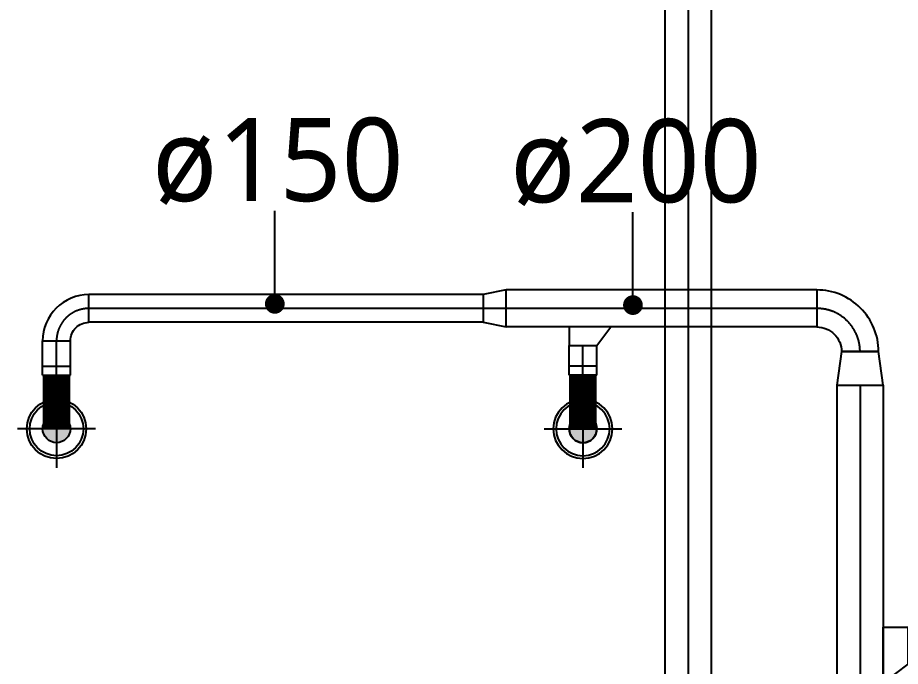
# Model space of a CAD drawing. Header units: millimetres. Extents: x 61566 to 667441, y 0 to 118800.
# Drawn here: x 439415 to 444185, y 58138 to 61644 of the extents above; entities that cross this region are included whole.
import ezdxf

# ---------------------------------------------------------------- set-up
doc = ezdxf.new("R2010")
doc.units = ezdxf.units.MM
doc.header["$LTSCALE"] = 200
doc.linetypes.add('CENTER', pattern=[50.8, 31.75, -6.35, 6.35, -6.35])
for name, color, linetype in [('DUCT', 7, 'Continuous'), ('TEXT', 3, 'Continuous'), ('환기(RA)', 2, 'Continuous'), ('환기(SA)', 3, 'Continuous')]:
    doc.layers.add(name, color=color, linetype=linetype)
doc.styles.add('LG전자', font='malgun.ttf')

# ---------------------------------------------------------------- blocks, each defined once
blk = doc.blocks.new('A$C40B63A93')
at = {"color": 1}
for p, q in [((210, 420), (210, 0)), ((420, 210), (0, 210))]:
    blk.add_line(p, q, dxfattribs=at)
at = {"color": 0}
for radius in [160, 145, 75]:
    blk.add_circle((210, 210), radius, dxfattribs=at)
blk = doc.blocks.new('레듀서1')
at = {"layer": '환기(SA)', "color": 0}
blk.add_lwpolyline([(-23.3, 122.8), (176.7, 122.8), (151.7, 0), (1.7, 0)], close=True, dxfattribs=at)
blk = doc.blocks.new('ELBOW_90_150')
at = {"layer": 'DUCT', "color": 0}
blk.add_lwpolyline([(175, 250, 0.414214), (-75, 0), (75, 0, -0.414214), (175, 100), (175, 250)], format="xyb", dxfattribs=at)
at = {"layer": 'DUCT', "color": 1, "linetype": 'CENTER'}
blk.add_arc((175, 0), 175, 90, 180, dxfattribs=at)
blk = doc.blocks.new('레듀서2')
at = {"layer": '환기(RA)', "color": 0}
blk.add_lwpolyline([(181.7, 225), (0, 250), (0, 0), (181.7, 25)], close=True, dxfattribs=at)

msp = doc.modelspace()

# ---------------------------------------------------------------- hatches: boundary and pattern name
at = {"layer": '환기(SA)'}
h = msp.add_hatch(color=256, dxfattribs=at)
edge = h.paths.add_edge_path()
edge.add_arc((439624.7, 59421.7), 75, 0, 360)
h = msp.add_hatch(color=256, dxfattribs=at)
edge = h.paths.add_edge_path()
edge.add_arc((442469.9, 59421.7), 75, -180, 180, ccw=False)

# ---------------------------------------------------------------- linework, layer by layer
at = {"layer": 'TEXT', "color": 1}
for p, q in [((440804.5, 60097), (440804.5, 60599.9, 0)), ((442740.1, 60090.4), (442740.1, 60593.3, 0))]:
    msp.add_line(p, q, dxfattribs=at)
at = {"layer": 'TEXT', "color": 1, "const_width": 53.3}
for points in [[(440831.2, 60097, 1), (440777.8, 60097, 1)], [(442766.8, 60090.4, 1), (442713.5, 60090.4, 1)]]:
    msp.add_lwpolyline(points, format="xyb", close=True, dxfattribs=at)
at = {"layer": '환기(RA)'}
for p, q in [((442914.8, 57439), (442914.8, 62546.4)), ((443164.8, 57439), (443164.8, 62546.4))]:
    msp.add_line(p, q, dxfattribs=at)
at = {"layer": '환기(SA)', "color": 1, "linetype": 'CENTER'}
for p, q in [((443039.8, 57439), (443039.8, 62546.4)), ((443734.3, 60072.3), (439799.7, 60072.3)), ((439624.7, 59711.3), (439624.7, 59897.3)), ((442469.9, 59711.3), (442469.9, 59872.3)), ((443967.6, 59657.2), (443967.6, 56767.5))]:
    msp.add_line(p, q, dxfattribs=at)
at = {"layer": '환기(SA)'}
for p, q in [((443734.3, 60172.3), (442054.3, 60172.3)), ((441931.5, 60147.3), (439799.7, 60147.3)), ((441931.5, 59997.3), (439799.7, 59997.3)), ((443734.3, 59972.3), (442054.3, 59972.3)), ((439549.7, 59711.3), (439549.7, 59897.3)), ((439699.7, 59711.3), (439699.7, 59897.3)), ((442394.9, 59711.3), (442394.9, 59872.3)), ((442544.9, 59711.3), (442544.9, 59872.3)), ((439549.7, 59761.3), (439699.7, 59761.3)), ((442544.9, 59761.3), (442394.9, 59761.3)), ((439549.7, 59711.3), (439699.7, 59711.3)), ((442544.9, 59711.3), (442394.9, 59711.3)), ((443842.6, 59657.2), (443842.6, 56767.5)), ((444092.6, 59657.2), (444092.6, 56767.5))]:
    msp.add_line(p, q, dxfattribs=at)
for points in [[(442394.9, 59972.3), (442394.9, 59872.3), (442544.9, 59872.3), (442619.9, 59972.3)], [(444092.6, 58349.7), (444225.9, 58349.7), (444225.9, 58149.7), (444092.6, 58049.7)]]:
    msp.add_lwpolyline(points, close=True, dxfattribs=at)
at = {"layer": '환기(SA)', "const_width": 150}
for points in [[(439624.7, 59711.3), (439624.7, 59421.7)], [(442469.9, 59711.3), (442469.9, 59421.7)]]:
    msp.add_lwpolyline(points, dxfattribs=at)
at = {"layer": '환기(SA)'}
for centre in [(439624.7, 59421.7), (442469.9, 59421.7)]:
    msp.add_circle(centre, 75, dxfattribs=at)

# ---------------------------------------------------------------- block references
at = {"layer": '환기(SA)', "xscale": -1, "rotation": 270}
msp.add_blockref('레듀서1', (441931.5, 59995.6), dxfattribs=at)
at = {"layer": '환기(SA)', "xscale": 1.333333333333333, "yscale": 1.333333333333333, "zscale": 1.333333333333333, "rotation": 270.0000000000001}
msp.add_blockref('ELBOW_90_150', (443734.3, 60072.3), dxfattribs=at)
at = {"layer": '환기(SA)'}
for name, p in [('ELBOW_90_150', (439624.7, 59897.3)), ('A$C40B63A93', (439414.7, 59211.7))]:
    msp.add_blockref(name, p, dxfattribs=at)
at = {"layer": '환기(SA)', "rotation": 89.99999999999997}
msp.add_blockref('레듀서2', (444092.6, 59657.2), dxfattribs=at)
at = {"layer": '환기(SA)', "xscale": -1}
msp.add_blockref('A$C40B63A93', (442679.9, 59211.7), dxfattribs=at)

# ---------------------------------------------------------------- texts
at = {"layer": 'TEXT', "color": 2, "style": 'LG전자'}
for s, p in [('ø150', (440140.4, 60652.2, 0)), ('ø200', (442076, 60645.6, 0))]:
    msp.add_text(s, height=450, dxfattribs=at).set_placement(p)

doc.saveas('drawing.dxf')
